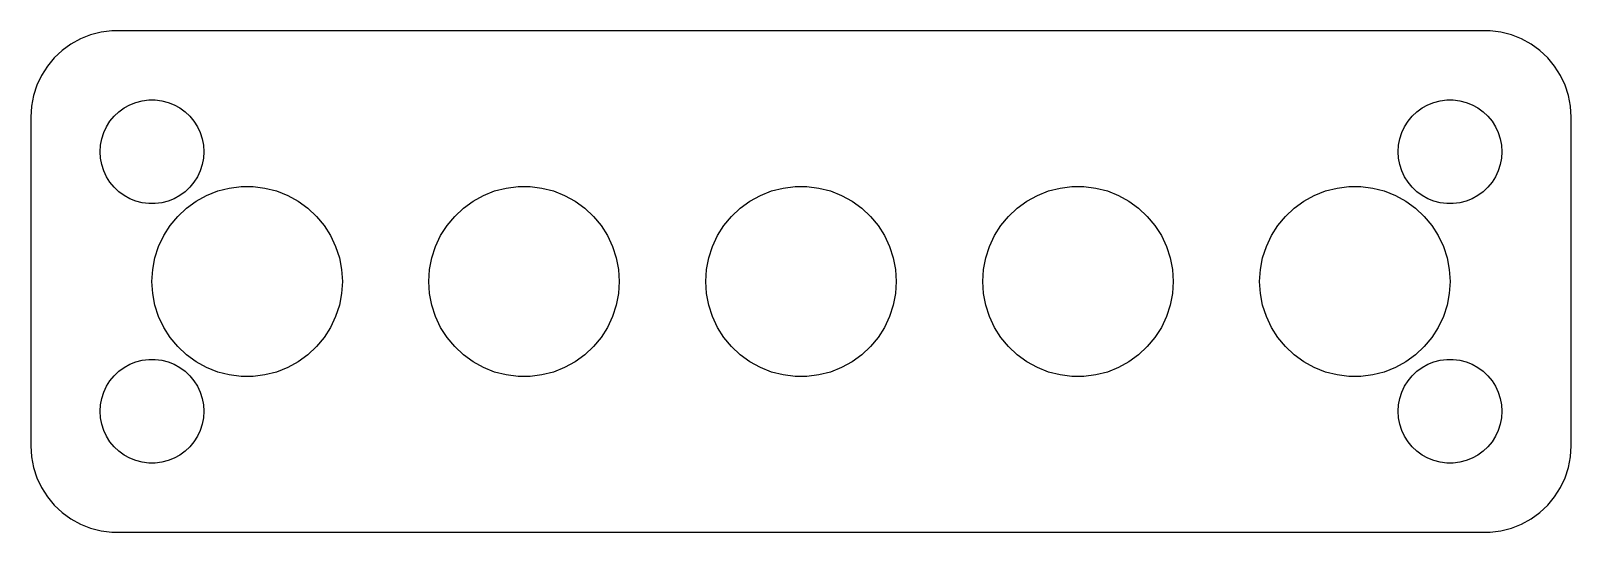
# Model space of a CAD drawing. Header units: metres. Extents: x -44.5 to 44.5, y -14.5 to 14.5.
import ezdxf

# ---------------------------------------------------------------- set-up
doc = ezdxf.new("R2010")
doc.units = ezdxf.units.M

msp = doc.modelspace()

# ---------------------------------------------------------------- linework, layer by layer
for p, q in [((-41.0451, 14.2553), (-41.6289, 14.0241)), ((-40.4369, 14.4114), (-41.0451, 14.2553)), ((-39.8139, 14.4901), (-40.4369, 14.4114)), ((39.8139, 14.4901), (-39.8139, 14.4901)), ((40.4369, 14.4114), (39.8139, 14.4901)), ((41.0451, 14.2553), (40.4369, 14.4114)), ((41.6289, 14.0241), (41.0451, 14.2553)), ((-42.6871, 13.3526), (-43.1448, 12.9227)), ((-42.1791, 13.7216), (-42.6871, 13.3526)), ((-41.6289, 14.0241), (-42.1791, 13.7216)), ((42.1791, 13.7216), (41.6289, 14.0241)), ((42.6871, 13.3526), (42.1791, 13.7216)), ((43.1448, 12.9227), (42.6871, 13.3526)), ((-43.1448, 12.9227), (-43.5451, 12.4389)), ((43.5451, 12.4389), (43.1448, 12.9227)), ((-43.8815, 11.9088), (-44.1489, 11.3406)), ((-43.5451, 12.4389), (-43.8815, 11.9088)), ((43.8815, 11.9088), (43.5451, 12.4389)), ((44.1489, 11.3406), (43.8815, 11.9088)), ((-44.3429, 10.7434), (-44.4606, 10.1267)), ((-44.1489, 11.3406), (-44.3429, 10.7434)), ((44.3429, 10.7434), (44.1489, 11.3406)), ((44.4606, 10.1267), (44.3429, 10.7434)), ((-44.4606, 10.1267), (-44.5, 9.5)), ((-39.6869, 9.55363), (-39.4123, 9.81154)), ((-39.4123, 9.81154), (-39.1075, 10.033)), ((-39.1075, 10.033), (-38.7773, 10.2145)), ((-38.7773, 10.2145), (-38.427, 10.3532)), ((-38.427, 10.3532), (-38.0621, 10.4469)), ((-38.0621, 10.4469), (-37.6884, 10.4941)), ((-37.6884, 10.4941), (-37.3116, 10.4941)), ((-37.3116, 10.4941), (-36.9379, 10.4469)), ((-36.9379, 10.4469), (-36.5729, 10.3532)), ((-36.5729, 10.3532), (-36.2227, 10.2145)), ((-36.2227, 10.2145), (-35.8925, 10.033)), ((-35.8925, 10.033), (-35.5877, 9.81154)), ((-35.5877, 9.81154), (-35.3131, 9.55363)), ((35.3131, 9.55363), (35.5877, 9.81154)), ((35.5877, 9.81154), (35.8925, 10.033)), ((35.8925, 10.033), (36.2227, 10.2145)), ((36.2227, 10.2145), (36.5729, 10.3532)), ((36.5729, 10.3532), (36.9379, 10.4469)), ((36.9379, 10.4469), (37.3116, 10.4941)), ((37.3116, 10.4941), (37.6884, 10.4941)), ((37.6884, 10.4941), (38.0621, 10.4469)), ((38.0621, 10.4469), (38.427, 10.3532)), ((38.427, 10.3532), (38.7773, 10.2145)), ((38.7773, 10.2145), (39.1075, 10.033)), ((39.1075, 10.033), (39.4123, 9.81154)), ((39.4123, 9.81154), (39.6869, 9.55363)), ((44.5, 9.5), (44.4606, 10.1267)), ((-44.5, 9.5), (-44.5, -9.5)), ((-40.2893, 8.60437), (-40.1289, 8.94525)), ((-40.1289, 8.94525), (-39.927, 9.26335)), ((-39.927, 9.26335), (-39.6869, 9.55363)), ((-35.3131, 9.55363), (-35.0729, 9.26335)), ((-35.0729, 9.26335), (-34.8711, 8.94525)), ((-34.8711, 8.94525), (-34.7107, 8.60437)), ((34.7107, 8.60437), (34.8711, 8.94525)), ((34.8711, 8.94525), (35.0729, 9.26335)), ((35.0729, 9.26335), (35.3131, 9.55363)), ((39.6869, 9.55363), (39.927, 9.26335)), ((39.927, 9.26335), (40.1289, 8.94525)), ((40.1289, 8.94525), (40.2893, 8.60437)), ((44.5, -9.5), (44.5, 9.5)), ((-40.4763, 7.87599), (-40.4057, 8.24606)), ((-40.4057, 8.24606), (-40.2893, 8.60437)), ((-34.7107, 8.60437), (-34.5942, 8.24606)), ((-34.5942, 8.24606), (-34.5237, 7.87599)), ((34.5237, 7.87599), (34.5942, 8.24606)), ((34.5942, 8.24606), (34.7107, 8.60437)), ((40.2893, 8.60437), (40.4057, 8.24606)), ((40.4057, 8.24606), (40.4763, 7.87599)), ((-40.5, 7.5), (-40.4763, 7.87599)), ((-40.4763, 7.12399), (-40.5, 7.5)), ((-40.4057, 6.75392), (-40.4763, 7.12399)), ((-34.5237, 7.12399), (-34.5942, 6.75392)), ((-34.5237, 7.87599), (-34.5, 7.5)), ((-34.5, 7.5), (-34.5237, 7.12399)), ((34.5, 7.5), (34.5237, 7.87599)), ((34.5237, 7.12399), (34.5, 7.5)), ((34.5942, 6.75392), (34.5237, 7.12399)), ((40.4763, 7.12399), (40.4057, 6.75392)), ((40.4763, 7.87599), (40.5, 7.5)), ((40.5, 7.5), (40.4763, 7.12399)), ((-40.2893, 6.39561), (-40.4057, 6.75392)), ((-40.1289, 6.05473), (-40.2893, 6.39561)), ((-34.7107, 6.39561), (-34.8711, 6.05473)), ((-34.5942, 6.75392), (-34.7107, 6.39561)), ((34.7107, 6.39561), (34.5942, 6.75392)), ((34.8711, 6.05473), (34.7107, 6.39561)), ((40.2893, 6.39561), (40.1289, 6.05473)), ((40.4057, 6.75392), (40.2893, 6.39561)), ((-39.927, 5.73663), (-40.1289, 6.05473)), ((-39.6869, 5.44635), (-39.927, 5.73663)), ((-39.4123, 5.18845), (-39.6869, 5.44635)), ((-35.3131, 5.44635), (-35.5877, 5.18845)), ((-35.0729, 5.73663), (-35.3131, 5.44635)), ((-34.8711, 6.05473), (-35.0729, 5.73663)), ((-33.6996, 5.2308), (-33.0306, 5.40257)), ((-33.0306, 5.40257), (-32.3453, 5.48914)), ((-32.3453, 5.48914), (-31.6546, 5.48914)), ((-31.6546, 5.48914), (-30.9694, 5.40257)), ((-30.9694, 5.40257), (-30.3004, 5.2308)), ((-17.6996, 5.2308), (-17.0306, 5.40257)), ((-17.0306, 5.40257), (-16.3453, 5.48914)), ((-16.3453, 5.48914), (-15.6546, 5.48914)), ((-15.6546, 5.48914), (-14.9694, 5.40257)), ((-14.9694, 5.40257), (-14.3004, 5.2308)), ((-1.69958, 5.2308), (-1.03059, 5.40257)), ((-1.03059, 5.40257), (-0.345337, 5.48914)), ((-0.345337, 5.48914), (0.345337, 5.48914)), ((0.345337, 5.48914), (1.03059, 5.40257)), ((1.03059, 5.40257), (1.69958, 5.2308)), ((14.3004, 5.2308), (14.9694, 5.40257)), ((14.9694, 5.40257), (15.6546, 5.48914)), ((15.6546, 5.48914), (16.3453, 5.48914)), ((16.3453, 5.48914), (17.0306, 5.40257)), ((17.0306, 5.40257), (17.6996, 5.2308)), ((30.3004, 5.2308), (30.9694, 5.40257)), ((30.9694, 5.40257), (31.6546, 5.48914)), ((31.6546, 5.48914), (32.3453, 5.48914)), ((32.3453, 5.48914), (33.0306, 5.40257)), ((33.0306, 5.40257), (33.6996, 5.2308)), ((35.0729, 5.73663), (34.8711, 6.05473)), ((35.3131, 5.44635), (35.0729, 5.73663)), ((35.5877, 5.18845), (35.3131, 5.44635)), ((39.6869, 5.44635), (39.4123, 5.18845)), ((39.927, 5.73663), (39.6869, 5.44635)), ((40.1289, 6.05473), (39.927, 5.73663)), ((-39.1075, 4.96701), (-39.4123, 5.18845)), ((-38.7773, 4.78551), (-39.1075, 4.96701)), ((-38.427, 4.64682), (-38.7773, 4.78551)), ((-38.0621, 4.55313), (-38.427, 4.64682)), ((-37.6884, 4.50591), (-38.0621, 4.55313)), ((-37.3116, 4.50591), (-37.6884, 4.50591)), ((-36.9379, 4.55313), (-37.3116, 4.50591)), ((-36.5729, 4.64682), (-36.9379, 4.55313)), ((-36.2227, 4.78551), (-36.5729, 4.64682)), ((-35.8925, 4.96701), (-36.2227, 4.78551)), ((-35.5877, 5.18845), (-35.8925, 4.96701)), ((-35.5058, 4.23781), (-34.947, 4.6438)), ((-34.947, 4.6438), (-34.3418, 4.97655)), ((-34.3418, 4.97655), (-33.6996, 5.2308)), ((-30.3004, 5.2308), (-29.6582, 4.97655)), ((-29.6582, 4.97655), (-29.0529, 4.6438)), ((-29.0529, 4.6438), (-28.4942, 4.23781)), ((-19.5058, 4.23781), (-18.947, 4.6438)), ((-18.947, 4.6438), (-18.3418, 4.97655)), ((-18.3418, 4.97655), (-17.6996, 5.2308)), ((-14.3004, 5.2308), (-13.6582, 4.97655)), ((-13.6582, 4.97655), (-13.0529, 4.6438)), ((-13.0529, 4.6438), (-12.4942, 4.23781)), ((-3.50583, 4.23781), (-2.94704, 4.6438)), ((-2.94704, 4.6438), (-2.34178, 4.97655)), ((-2.34178, 4.97655), (-1.69958, 5.2308)), ((1.69958, 5.2308), (2.34178, 4.97655)), ((2.34178, 4.97655), (2.94704, 4.6438)), ((2.94704, 4.6438), (3.50583, 4.23781)), ((12.4942, 4.23781), (13.0529, 4.6438)), ((13.0529, 4.6438), (13.6582, 4.97655)), ((13.6582, 4.97655), (14.3004, 5.2308)), ((17.6996, 5.2308), (18.3418, 4.97655)), ((18.3418, 4.97655), (18.947, 4.6438)), ((18.947, 4.6438), (19.5058, 4.23781)), ((28.4942, 4.23781), (29.0529, 4.6438)), ((29.0529, 4.6438), (29.6582, 4.97655)), ((29.6582, 4.97655), (30.3004, 5.2308)), ((33.6996, 5.2308), (34.3418, 4.97655)), ((34.3418, 4.97655), (34.947, 4.6438)), ((34.947, 4.6438), (35.5058, 4.23781)), ((35.8925, 4.96701), (35.5877, 5.18845)), ((36.2227, 4.78551), (35.8925, 4.96701)), ((36.5729, 4.64682), (36.2227, 4.78551)), ((36.9379, 4.55313), (36.5729, 4.64682)), ((37.3116, 4.50591), (36.9379, 4.55313)), ((37.6884, 4.50591), (37.3116, 4.50591)), ((38.0621, 4.55313), (37.6884, 4.50591)), ((38.427, 4.64682), (38.0621, 4.55313)), ((38.7773, 4.78551), (38.427, 4.64682)), ((39.1075, 4.96701), (38.7773, 4.78551)), ((39.4123, 5.18845), (39.1075, 4.96701)), ((-36.4496, 3.23282), (-36.0093, 3.765)), ((-36.0093, 3.765), (-35.5058, 4.23781)), ((-28.4942, 4.23781), (-27.9907, 3.765)), ((-27.9907, 3.765), (-27.5504, 3.23282)), ((-20.4496, 3.23282), (-20.0093, 3.765)), ((-20.0093, 3.765), (-19.5058, 4.23781)), ((-12.4942, 4.23781), (-11.9907, 3.765)), ((-11.9907, 3.765), (-11.5504, 3.23282)), ((-4.44958, 3.23282), (-4.00932, 3.765)), ((-4.00932, 3.765), (-3.50583, 4.23781)), ((3.50583, 4.23781), (4.00932, 3.765)), ((4.00932, 3.765), (4.44958, 3.23282)), ((11.5504, 3.23282), (11.9907, 3.765)), ((11.9907, 3.765), (12.4942, 4.23781)), ((19.5058, 4.23781), (20.0093, 3.765)), ((20.0093, 3.765), (20.4496, 3.23282)), ((27.5504, 3.23282), (27.9907, 3.765)), ((27.9907, 3.765), (28.4942, 4.23781)), ((35.5058, 4.23781), (36.0093, 3.765)), ((36.0093, 3.765), (36.4496, 3.23282)), ((-36.8197, 2.64964), (-36.4496, 3.23282)), ((-27.5504, 3.23282), (-27.1803, 2.64964)), ((-20.8197, 2.64964), (-20.4496, 3.23282)), ((-11.5504, 3.23282), (-11.1803, 2.64964)), ((-4.81967, 2.64964), (-4.44958, 3.23282)), ((4.44958, 3.23282), (4.81967, 2.64964)), ((11.1803, 2.64964), (11.5504, 3.23282)), ((20.4496, 3.23282), (20.8197, 2.64964)), ((27.1803, 2.64964), (27.5504, 3.23282)), ((36.4496, 3.23282), (36.8197, 2.64964)), ((-37.3272, 1.36778), (-37.1138, 2.02467)), ((-37.1138, 2.02467), (-36.8197, 2.64964)), ((-27.1803, 2.64964), (-26.8862, 2.02467)), ((-26.8862, 2.02467), (-26.6728, 1.36778)), ((-21.3272, 1.36778), (-21.1138, 2.02467)), ((-21.1138, 2.02467), (-20.8197, 2.64964)), ((-11.1803, 2.64964), (-10.8862, 2.02467)), ((-10.8862, 2.02467), (-10.6728, 1.36778)), ((-5.32719, 1.36778), (-5.11377, 2.02467)), ((-5.11377, 2.02467), (-4.81967, 2.64964)), ((4.81967, 2.64964), (5.11377, 2.02467)), ((5.11377, 2.02467), (5.32719, 1.36778)), ((10.6728, 1.36778), (10.8862, 2.02467)), ((10.8862, 2.02467), (11.1803, 2.64964)), ((20.8197, 2.64964), (21.1138, 2.02467)), ((21.1138, 2.02467), (21.3272, 1.36778)), ((26.6728, 1.36778), (26.8862, 2.02467)), ((26.8862, 2.02467), (27.1803, 2.64964)), ((36.8197, 2.64964), (37.1138, 2.02467)), ((37.1138, 2.02467), (37.3272, 1.36778)), ((-37.4566, 0.689331), (-37.3272, 1.36778)), ((-26.6728, 1.36778), (-26.5434, 0.689331)), ((-21.4566, 0.689331), (-21.3272, 1.36778)), ((-10.6728, 1.36778), (-10.5434, 0.689331)), ((-5.45662, 0.689331), (-5.32719, 1.36778)), ((5.32719, 1.36778), (5.45662, 0.689331)), ((10.5434, 0.689331), (10.6728, 1.36778)), ((21.3272, 1.36778), (21.4566, 0.689331)), ((26.5434, 0.689331), (26.6728, 1.36778)), ((37.3272, 1.36778), (37.4566, 0.689331)), ((-37.5, 0), (-37.4566, 0.689331)), ((-37.4566, -0.689331), (-37.5, 0)), ((-26.5434, 0.689331), (-26.5, 0)), ((-26.5, 0), (-26.5434, -0.689331)), ((-21.5, 0), (-21.4566, 0.689331)), ((-21.4566, -0.689331), (-21.5, 0)), ((-10.5434, 0.689331), (-10.5, 0)), ((-10.5, 0), (-10.5434, -0.689331)), ((-5.5, 0), (-5.45662, 0.689331)), ((-5.45662, -0.689331), (-5.5, 0)), ((5.45662, 0.689331), (5.5, 0)), ((5.5, 0), (5.45662, -0.689331)), ((10.5, 0), (10.5434, 0.689331)), ((10.5434, -0.689331), (10.5, 0)), ((21.4566, 0.689331), (21.5, 0)), ((21.5, 0), (21.4566, -0.689331)), ((26.5, 0), (26.5434, 0.689331)), ((26.5434, -0.689331), (26.5, 0)), ((37.4566, 0.689331), (37.5, 0)), ((37.5, 0), (37.4566, -0.689331)), ((-37.3272, -1.36778), (-37.4566, -0.689331)), ((-26.5434, -0.689331), (-26.6728, -1.36778)), ((-21.3272, -1.36778), (-21.4566, -0.689331)), ((-10.5434, -0.689331), (-10.6728, -1.36778)), ((-5.32719, -1.36778), (-5.45662, -0.689331)), ((5.45662, -0.689331), (5.32719, -1.36778)), ((10.6728, -1.36778), (10.5434, -0.689331)), ((21.4566, -0.689331), (21.3272, -1.36778)), ((26.6728, -1.36778), (26.5434, -0.689331)), ((37.4566, -0.689331), (37.3272, -1.36778)), ((-37.1138, -2.02467), (-37.3272, -1.36778)), ((-26.6728, -1.36778), (-26.8862, -2.02467)), ((-21.1138, -2.02467), (-21.3272, -1.36778)), ((-10.6728, -1.36778), (-10.8862, -2.02467)), ((-5.11377, -2.02467), (-5.32719, -1.36778)), ((5.32719, -1.36778), (5.11377, -2.02467)), ((10.8862, -2.02467), (10.6728, -1.36778)), ((21.3272, -1.36778), (21.1138, -2.02467)), ((26.8862, -2.02467), (26.6728, -1.36778)), ((37.3272, -1.36778), (37.1138, -2.02467)), ((-36.8197, -2.64964), (-37.1138, -2.02467)), ((-36.4496, -3.23282), (-36.8197, -2.64964)), ((-27.1803, -2.64964), (-27.5504, -3.23282)), ((-26.8862, -2.02467), (-27.1803, -2.64964)), ((-20.8197, -2.64964), (-21.1138, -2.02467)), ((-20.4496, -3.23282), (-20.8197, -2.64964)), ((-11.1803, -2.64964), (-11.5504, -3.23282)), ((-10.8862, -2.02467), (-11.1803, -2.64964)), ((-4.81967, -2.64964), (-5.11377, -2.02467)), ((-4.44958, -3.23282), (-4.81967, -2.64964)), ((4.81967, -2.64964), (4.44958, -3.23282)), ((5.11377, -2.02467), (4.81967, -2.64964)), ((11.1803, -2.64964), (10.8862, -2.02467)), ((11.5504, -3.23282), (11.1803, -2.64964)), ((20.8197, -2.64964), (20.4496, -3.23282)), ((21.1138, -2.02467), (20.8197, -2.64964)), ((27.1803, -2.64964), (26.8862, -2.02467)), ((27.5504, -3.23282), (27.1803, -2.64964)), ((36.8197, -2.64964), (36.4496, -3.23282)), ((37.1138, -2.02467), (36.8197, -2.64964)), ((-36.0093, -3.765), (-36.4496, -3.23282)), ((-27.5504, -3.23282), (-27.9907, -3.765)), ((-20.0093, -3.765), (-20.4496, -3.23282)), ((-11.5504, -3.23282), (-11.9907, -3.765)), ((-4.00932, -3.765), (-4.44958, -3.23282)), ((4.44958, -3.23282), (4.00932, -3.765)), ((11.9907, -3.765), (11.5504, -3.23282)), ((20.4496, -3.23282), (20.0093, -3.765)), ((27.9907, -3.765), (27.5504, -3.23282)), ((36.4496, -3.23282), (36.0093, -3.765)), ((-35.5058, -4.23781), (-36.0093, -3.765)), ((-34.947, -4.6438), (-35.5058, -4.23781)), ((-28.4942, -4.23781), (-29.0529, -4.6438)), ((-27.9907, -3.765), (-28.4942, -4.23781)), ((-19.5058, -4.23781), (-20.0093, -3.765)), ((-18.947, -4.6438), (-19.5058, -4.23781)), ((-12.4942, -4.23781), (-13.0529, -4.6438)), ((-11.9907, -3.765), (-12.4942, -4.23781)), ((-3.50583, -4.23781), (-4.00932, -3.765)), ((-2.94704, -4.6438), (-3.50583, -4.23781)), ((3.50583, -4.23781), (2.94704, -4.6438)), ((4.00932, -3.765), (3.50583, -4.23781)), ((12.4942, -4.23781), (11.9907, -3.765)), ((13.0529, -4.6438), (12.4942, -4.23781)), ((19.5058, -4.23781), (18.947, -4.6438)), ((20.0093, -3.765), (19.5058, -4.23781)), ((28.4942, -4.23781), (27.9907, -3.765)), ((29.0529, -4.6438), (28.4942, -4.23781)), ((35.5058, -4.23781), (34.947, -4.6438)), ((36.0093, -3.765), (35.5058, -4.23781)), ((-39.6869, -5.44635), (-39.4123, -5.18845)), ((-39.4123, -5.18845), (-39.1075, -4.96701)), ((-39.1075, -4.96701), (-38.7773, -4.78551)), ((-38.7773, -4.78551), (-38.427, -4.64682)), ((-38.427, -4.64682), (-38.0621, -4.55313)), ((-38.0621, -4.55313), (-37.6884, -4.50591)), ((-37.6884, -4.50591), (-37.3116, -4.50591)), ((-37.3116, -4.50591), (-36.9379, -4.55313)), ((-36.9379, -4.55313), (-36.5729, -4.64682)), ((-36.5729, -4.64682), (-36.2227, -4.78551)), ((-36.2227, -4.78551), (-35.8925, -4.96701)), ((-35.8925, -4.96701), (-35.5877, -5.18845)), ((-35.5877, -5.18845), (-35.3131, -5.44635)), ((-34.3418, -4.97655), (-34.947, -4.6438)), ((-33.6996, -5.2308), (-34.3418, -4.97655)), ((-33.0306, -5.40257), (-33.6996, -5.2308)), ((-30.3004, -5.2308), (-30.9694, -5.40257)), ((-29.6582, -4.97655), (-30.3004, -5.2308)), ((-29.0529, -4.6438), (-29.6582, -4.97655)), ((-18.3418, -4.97655), (-18.947, -4.6438)), ((-17.6996, -5.2308), (-18.3418, -4.97655)), ((-17.0306, -5.40257), (-17.6996, -5.2308)), ((-14.3004, -5.2308), (-14.9694, -5.40257)), ((-13.6582, -4.97655), (-14.3004, -5.2308)), ((-13.0529, -4.6438), (-13.6582, -4.97655)), ((-2.34178, -4.97655), (-2.94704, -4.6438)), ((-1.69958, -5.2308), (-2.34178, -4.97655)), ((-1.03059, -5.40257), (-1.69958, -5.2308)), ((1.69958, -5.2308), (1.03059, -5.40257)), ((2.34178, -4.97655), (1.69958, -5.2308)), ((2.94704, -4.6438), (2.34178, -4.97655)), ((13.6582, -4.97655), (13.0529, -4.6438)), ((14.3004, -5.2308), (13.6582, -4.97655)), ((14.9694, -5.40257), (14.3004, -5.2308)), ((17.6996, -5.2308), (17.0306, -5.40257)), ((18.3418, -4.97655), (17.6996, -5.2308)), ((18.947, -4.6438), (18.3418, -4.97655)), ((29.6582, -4.97655), (29.0529, -4.6438)), ((30.3004, -5.2308), (29.6582, -4.97655)), ((30.9694, -5.40257), (30.3004, -5.2308)), ((33.6996, -5.2308), (33.0306, -5.40257)), ((34.3418, -4.97655), (33.6996, -5.2308)), ((34.947, -4.6438), (34.3418, -4.97655)), ((35.3131, -5.44635), (35.5877, -5.18845)), ((35.5877, -5.18845), (35.8925, -4.96701)), ((35.8925, -4.96701), (36.2227, -4.78551)), ((36.2227, -4.78551), (36.5729, -4.64682)), ((36.5729, -4.64682), (36.9379, -4.55313)), ((36.9379, -4.55313), (37.3116, -4.50591)), ((37.3116, -4.50591), (37.6884, -4.50591)), ((37.6884, -4.50591), (38.0621, -4.55313)), ((38.0621, -4.55313), (38.427, -4.64682)), ((38.427, -4.64682), (38.7773, -4.78551)), ((38.7773, -4.78551), (39.1075, -4.96701)), ((39.1075, -4.96701), (39.4123, -5.18845)), ((39.4123, -5.18845), (39.6869, -5.44635)), ((-40.2893, -6.39561), (-40.1289, -6.05473)), ((-40.1289, -6.05473), (-39.927, -5.73663)), ((-39.927, -5.73663), (-39.6869, -5.44635)), ((-35.3131, -5.44635), (-35.0729, -5.73663)), ((-35.0729, -5.73663), (-34.8711, -6.05473)), ((-34.8711, -6.05473), (-34.7107, -6.39561)), ((-32.3453, -5.48914), (-33.0306, -5.40257)), ((-31.6546, -5.48914), (-32.3453, -5.48914)), ((-30.9694, -5.40257), (-31.6546, -5.48914)), ((-16.3453, -5.48914), (-17.0306, -5.40257)), ((-15.6546, -5.48914), (-16.3453, -5.48914)), ((-14.9694, -5.40257), (-15.6546, -5.48914)), ((-0.345337, -5.48914), (-1.03059, -5.40257)), ((0.345337, -5.48914), (-0.345337, -5.48914)), ((1.03059, -5.40257), (0.345337, -5.48914)), ((15.6546, -5.48914), (14.9694, -5.40257)), ((16.3453, -5.48914), (15.6546, -5.48914)), ((17.0306, -5.40257), (16.3453, -5.48914)), ((31.6546, -5.48914), (30.9694, -5.40257)), ((32.3453, -5.48914), (31.6546, -5.48914)), ((33.0306, -5.40257), (32.3453, -5.48914)), ((34.7107, -6.39561), (34.8711, -6.05473)), ((34.8711, -6.05473), (35.0729, -5.73663)), ((35.0729, -5.73663), (35.3131, -5.44635)), ((39.6869, -5.44635), (39.927, -5.73663)), ((39.927, -5.73663), (40.1289, -6.05473)), ((40.1289, -6.05473), (40.2893, -6.39561)), ((-40.4763, -7.12399), (-40.4057, -6.75392)), ((-40.4057, -6.75392), (-40.2893, -6.39561)), ((-34.7107, -6.39561), (-34.5942, -6.75392)), ((-34.5942, -6.75392), (-34.5237, -7.12399)), ((34.5237, -7.12399), (34.5942, -6.75392)), ((34.5942, -6.75392), (34.7107, -6.39561)), ((40.2893, -6.39561), (40.4057, -6.75392)), ((40.4057, -6.75392), (40.4763, -7.12399)), ((-40.5, -7.5), (-40.4763, -7.12399)), ((-40.4763, -7.87599), (-40.5, -7.5)), ((-40.4057, -8.24606), (-40.4763, -7.87599)), ((-34.5237, -7.87599), (-34.5942, -8.24606)), ((-34.5237, -7.12399), (-34.5, -7.5)), ((-34.5, -7.5), (-34.5237, -7.87599)), ((34.5, -7.5), (34.5237, -7.12399)), ((34.5237, -7.87599), (34.5, -7.5)), ((34.5942, -8.24606), (34.5237, -7.87599)), ((40.4763, -7.87599), (40.4057, -8.24606)), ((40.4763, -7.12399), (40.5, -7.5)), ((40.5, -7.5), (40.4763, -7.87599)), ((-40.2893, -8.60437), (-40.4057, -8.24606)), ((-40.1289, -8.94525), (-40.2893, -8.60437)), ((-34.7107, -8.60437), (-34.8711, -8.94525)), ((-34.5942, -8.24606), (-34.7107, -8.60437)), ((34.7107, -8.60437), (34.5942, -8.24606)), ((34.8711, -8.94525), (34.7107, -8.60437)), ((40.2893, -8.60437), (40.1289, -8.94525)), ((40.4057, -8.24606), (40.2893, -8.60437)), ((-44.5, -9.5), (-44.4606, -10.1267)), ((-39.927, -9.26335), (-40.1289, -8.94525)), ((-39.6869, -9.55363), (-39.927, -9.26335)), ((-39.4123, -9.81154), (-39.6869, -9.55363)), ((-35.3131, -9.55363), (-35.5877, -9.81154)), ((-35.0729, -9.26335), (-35.3131, -9.55363)), ((-34.8711, -8.94525), (-35.0729, -9.26335)), ((35.0729, -9.26335), (34.8711, -8.94525)), ((35.3131, -9.55363), (35.0729, -9.26335)), ((35.5877, -9.81154), (35.3131, -9.55363)), ((39.6869, -9.55363), (39.4123, -9.81154)), ((39.927, -9.26335), (39.6869, -9.55363)), ((40.1289, -8.94525), (39.927, -9.26335)), ((44.4606, -10.1267), (44.5, -9.5)), ((-44.4606, -10.1267), (-44.3429, -10.7434)), ((-39.1075, -10.033), (-39.4123, -9.81154)), ((-38.7773, -10.2145), (-39.1075, -10.033)), ((-38.427, -10.3532), (-38.7773, -10.2145)), ((-38.0621, -10.4469), (-38.427, -10.3532)), ((-37.6884, -10.4941), (-38.0621, -10.4469)), ((-37.3116, -10.4941), (-37.6884, -10.4941)), ((-36.9379, -10.4469), (-37.3116, -10.4941)), ((-36.5729, -10.3532), (-36.9379, -10.4469)), ((-36.2227, -10.2145), (-36.5729, -10.3532)), ((-35.8925, -10.033), (-36.2227, -10.2145)), ((-35.5877, -9.81154), (-35.8925, -10.033)), ((35.8925, -10.033), (35.5877, -9.81154)), ((36.2227, -10.2145), (35.8925, -10.033)), ((36.5729, -10.3532), (36.2227, -10.2145)), ((36.9379, -10.4469), (36.5729, -10.3532)), ((37.3116, -10.4941), (36.9379, -10.4469)), ((37.6884, -10.4941), (37.3116, -10.4941)), ((38.0621, -10.4469), (37.6884, -10.4941)), ((38.427, -10.3532), (38.0621, -10.4469)), ((38.7773, -10.2145), (38.427, -10.3532)), ((39.1075, -10.033), (38.7773, -10.2145)), ((39.4123, -9.81154), (39.1075, -10.033)), ((44.3429, -10.7434), (44.4606, -10.1267)), ((-44.3429, -10.7434), (-44.1489, -11.3406)), ((-44.1489, -11.3406), (-43.8815, -11.9088)), ((43.8815, -11.9088), (44.1489, -11.3406)), ((44.1489, -11.3406), (44.3429, -10.7434)), ((-43.8815, -11.9088), (-43.5451, -12.4389)), ((-43.5451, -12.4389), (-43.1448, -12.9227)), ((43.1448, -12.9227), (43.5451, -12.4389)), ((43.5451, -12.4389), (43.8815, -11.9088)), ((-43.1448, -12.9227), (-42.6871, -13.3526)), ((42.6871, -13.3526), (43.1448, -12.9227)), ((-42.6871, -13.3526), (-42.1791, -13.7216)), ((-42.1791, -13.7216), (-41.6289, -14.0241)), ((-41.6289, -14.0241), (-41.0451, -14.2553)), ((41.0451, -14.2553), (41.6289, -14.0241)), ((41.6289, -14.0241), (42.1791, -13.7216)), ((42.1791, -13.7216), (42.6871, -13.3526)), ((-41.0451, -14.2553), (-40.4369, -14.4114)), ((-40.4369, -14.4114), (-39.8139, -14.4901)), ((-39.8139, -14.4901), (39.8139, -14.4901)), ((39.8139, -14.4901), (40.4369, -14.4114)), ((40.4369, -14.4114), (41.0451, -14.2553))]:
    msp.add_line(p, q)

doc.saveas('drawing.dxf')
